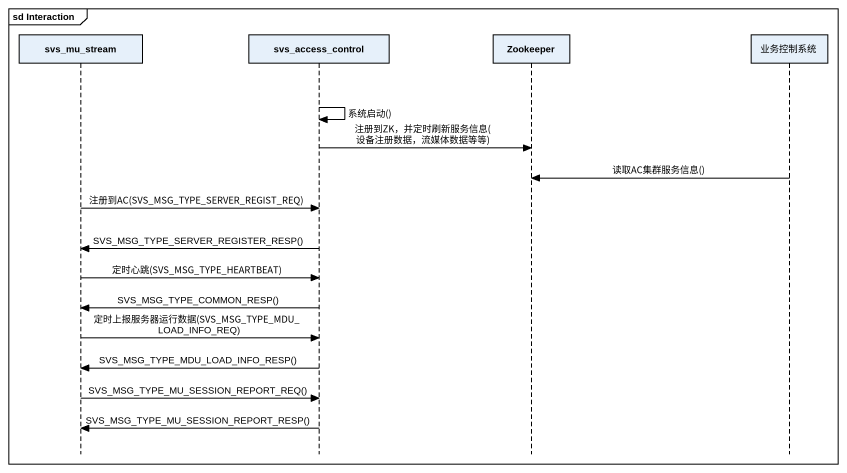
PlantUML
@startuml
mainframe sd Interaction
hide footbox
participant svs_mu_stream
participant svs_access_control
participant Zookeeper
participant 业务控制系统

svs_access_control -> svs_access_control : 系统启动()
svs_access_control -> Zookeeper : 注册到ZK，并定时刷新服务信息(设备注册数据，流媒体数据等等)
业务控制系统 -> Zookeeper : 读取AC集群服务信息()
svs_mu_stream -> svs_access_control : 注册到AC(SVS_MSG_TYPE_SERVER_REGIST_REQ)
svs_access_control -> svs_mu_stream : SVS_MSG_TYPE_SERVER_REGISTER_RESP()
svs_mu_stream -> svs_access_control : 定时心跳(SVS_MSG_TYPE_HEARTBEAT)
svs_access_control -> svs_mu_stream : SVS_MSG_TYPE_COMMON_RESP()
svs_mu_stream -> svs_access_control : 定时上报服务器运行数据(SVS_MSG_TYPE_MDU_LOAD_INFO_REQ)
svs_access_control -> svs_mu_stream : SVS_MSG_TYPE_MDU_LOAD_INFO_RESP()
svs_mu_stream -> svs_access_control : SVS_MSG_TYPE_MU_SESSION_REPORT_REQ()
svs_access_control -> svs_mu_stream : SVS_MSG_TYPE_MU_SESSION_REPORT_RESP()
@enduml
